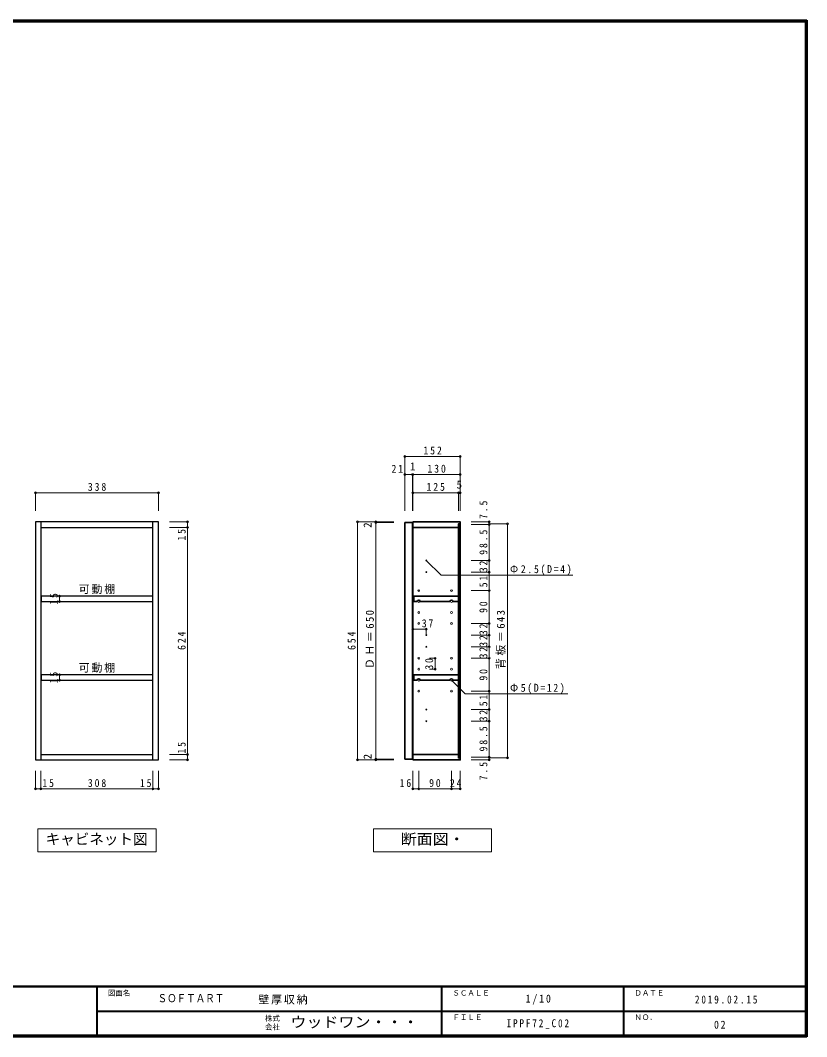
# Model space of a CAD drawing. Units: millimetres at full size, sheet at 1:10; some dimension numbers follow another scale. Extents: x -1961 to 1939, y -1432 to 1361.
# Drawn here: x -222 to 1939, y -1432 to 1361 of the extents above; entities that cross this region are included whole.
import ezdxf
from ezdxf.enums import TextEntityAlignment as Align

# ---------------------------------------------------------------- set-up
doc = ezdxf.new("R2010")
doc.units = ezdxf.units.MM
doc.header["$LTSCALE"] = 10
doc.header["$PDMODE"] = 32
doc.header["$PDSIZE"] = 5
for name, color, linetype, lineweight in [('0-1_本体', 2, 'Continuous', 35), ('0-2_扉', 7, 'Continuous', 9), ('0-4_棚', 2, 'Continuous', 35), ('0-5_ダボ', 7, 'Continuous', 18), ('0-A_文字', 7, 'Continuous', 18), ('0-B_寸法', 7, 'Continuous', 9), ('F-1_枠', 6, 'Continuous', 40)]:
    doc.layers.add(name, color=color, linetype=linetype, lineweight=lineweight)
doc.layers.add('F-A_文字', color=7, linetype='Continuous')
doc.styles.add('HG明朝B', font='')
doc.styles.add('ＭＳ ゴシック', font='')
doc.styles.get('HG明朝B').set_extended_font_data('HG明朝B')
doc.styles.get('ＭＳ ゴシック').set_extended_font_data('MS Gothic')

msp = doc.modelspace()

# ---------------------------------------------------------------- linework, layer by layer
at = {"layer": '0-1_本体', "color": 3, "lineweight": 25}
for p, q in [((-165.02, -17.33), (-165.02, -671.33)), ((142.98, -671.33), (142.98, -17.33)), ((-165.02, -32.33), (142.98, -32.33)), ((-165.02, -656.33), (142.98, -656.33)), ((-180.02, -671.33), (157.98, -671.33))]:
    msp.add_line(p, q, dxfattribs=at)
at = {"layer": '0-1_本体'}
for p, q in [((981.98, -32.33), (856.98, -32.33)), ((856.98, -656.33), (981.98, -656.33))]:
    msp.add_line(p, q, dxfattribs=at)
at = {"layer": '0-1_本体', "color": 3, "lineweight": 25}
msp.add_lwpolyline([(157.98, -671.33), (157.98, -17.33), (-180.02, -17.33), (-180.02, -671.33)], dxfattribs=at)
at = {"layer": '0-1_本体'}
msp.add_lwpolyline([(856.98, -671.33), (986.98, -671.33), (986.98, -17.33), (856.98, -17.33)], close=True, dxfattribs=at)
msp.add_lwpolyline([(986.98, -665.83), (981.98, -665.83), (981.98, -22.83), (986.98, -22.83)], dxfattribs=at)
at = {"layer": '0-2_扉', "color": 2, "lineweight": 35}
msp.add_lwpolyline([(834.98, -669.33), (855.98, -669.33), (855.98, -19.33), (834.98, -19.33)], close=True, dxfattribs=at)
at = {"layer": '0-4_棚'}
for p, q in [((859.98, -236.33), (868.98, -236.33)), ((876.98, -236.33), (958.98, -236.33)), ((966.98, -236.33), (981.98, -236.33)), ((859.98, -452.33), (868.98, -452.33)), ((876.98, -452.33), (958.98, -452.33)), ((966.98, -452.33), (981.98, -452.33))]:
    msp.add_line(p, q, dxfattribs=at)
at = {"layer": '0-4_棚', "color": 3, "lineweight": 25}
for points in [[(-164.52, -236.33), (142.48, -236.33), (142.48, -221.33), (-164.52, -221.33)], [(-164.52, -452.33), (142.48, -452.33), (142.48, -437.33), (-164.52, -437.33)]]:
    msp.add_lwpolyline(points, close=True, dxfattribs=at)
at = {"layer": '0-4_棚'}
for points in [[(981.98, -236.33), (981.98, -221.33), (859.98, -221.33), (859.98, -236.33)], [(981.98, -452.33), (981.98, -437.33), (859.98, -437.33), (859.98, -452.33)]]:
    msp.add_lwpolyline(points, dxfattribs=at)
for centre in [(872.98, -236.33), (962.98, -236.33), (872.98, -452.33), (962.98, -452.33)]:
    msp.add_arc(centre, 4, 0, 180, dxfattribs=at)
at = {"layer": '0-5_ダボ'}
for centre, radius in [((893.98, -123.33), 1.25), ((893.98, -155.33), 1.25), ((872.98, -206.33), 2.5), ((962.98, -206.33), 2.5), ((872.98, -236.33), 2.5), ((962.98, -236.33), 2.5), ((872.98, -266.33), 2.5), ((962.98, -266.33), 2.5), ((872.98, -296.33), 2.5), ((962.98, -296.33), 2.5), ((893.98, -328.33), 1.25), ((893.98, -360.33), 1.25), ((872.98, -392.33), 2.5), ((962.98, -392.33), 2.5), ((872.98, -422.33), 2.5), ((962.98, -422.33), 2.5), ((872.98, -452.33), 2.5), ((962.98, -452.33), 2.5), ((872.98, -482.33), 2.5), ((962.98, -482.33), 2.5), ((893.98, -533.33), 1.25), ((893.98, -565.33), 1.25)]:
    msp.add_circle(centre, radius, dxfattribs=at)
at = {"layer": '0-A_文字'}
for p, q in [((-173.52, -923.83), (-173.52, -861.33)), ((-173.52, -861.33), (151.48, -861.33)), ((151.48, -861.33), (151.48, -923.83)), ((748.48, -923.83), (748.48, -861.33)), ((748.48, -861.33), (1073.48, -861.33)), ((1073.48, -861.33), (1073.48, -923.83)), ((151.48, -923.83), (-173.52, -923.83)), ((1073.48, -923.83), (748.48, -923.83))]:
    msp.add_line(p, q, dxfattribs=at)
at = {"layer": '0-B_寸法', "color": 4}
for p, q in [((834.98, 162.67), (834.98, 12.67)), ((986.98, 162.67), (834.98, 162.67)), ((986.98, 162.67), (986.98, 12.67)), ((855.98, 112.67), (834.98, 112.67)), ((856.98, 112.67), (855.98, 112.67)), ((855.98, 112.67), (855.98, 12.67)), ((856.98, 112.67), (856.98, 12.67)), ((986.98, 112.67), (856.98, 112.67)), ((-180.02, 62.67), (157.98, 62.67)), ((-180.02, 62.67), (-180.02, 12.67)), ((157.98, 62.67), (157.98, 12.67)), ((981.98, 62.67), (856.98, 62.67)), ((986.98, 62.67), (981.98, 62.67)), ((981.98, 62.67), (981.98, 12.67)), ((237.98, -17.33), (187.98, -17.33)), ((237.98, -32.33), (237.98, -17.33)), ((704.98, -17.33), (804.98, -17.33)), ((704.98, -671.33), (704.98, -17.33)), ((754.98, -19.33), (754.98, -17.33)), ((754.98, -669.33), (754.98, -19.33)), ((754.98, -19.33), (804.98, -19.33)), ((1066.98, -17.33), (1016.98, -17.33)), ((1066.98, -24.83), (1016.98, -24.83)), ((1066.98, -17.33), (1066.98, -24.83)), ((1116.98, -22.83), (1066.98, -22.83)), ((1066.98, -24.83), (1066.98, -123.33)), ((1116.98, -22.83), (1116.98, -665.83)), ((237.98, -32.33), (187.98, -32.33)), ((237.98, -656.33), (237.98, -32.33)), ((893.98, -123.33), (934.64, -163.98)), ((1066.98, -123.33), (1016.98, -123.33)), ((1066.98, -123.33), (1066.98, -155.33)), ((934.64, -163.98), (1296.55, -163.98)), ((1066.98, -155.33), (1016.98, -155.33)), ((1066.98, -155.33), (1066.98, -206.33)), ((-113.46, -221.33), (-113.46, -236.33)), ((-113.46, -221.33), (-63.46, -221.33)), ((1066.98, -206.33), (1016.98, -206.33)), ((1066.98, -206.33), (1066.98, -296.33)), ((-113.46, -236.33), (-63.46, -236.33)), ((1066.98, -296.33), (1016.98, -296.33)), ((1066.98, -296.33), (1066.98, -328.33)), ((856.98, -312.33), (893.98, -312.33)), ((856.98, -312.33), (856.98, -328.33)), ((893.98, -312.33), (893.98, -328.33)), ((1066.98, -328.33), (1016.98, -328.33)), ((1066.98, -328.33), (1066.98, -360.33)), ((1066.98, -360.33), (1016.98, -360.33)), ((1066.98, -360.33), (1066.98, -392.33)), ((917.98, -392.33), (902.98, -392.33)), ((917.98, -392.33), (917.98, -422.33)), ((1066.98, -392.33), (1016.98, -392.33)), ((1066.98, -392.33), (1066.98, -482.33)), ((-113.46, -437.33), (-113.46, -452.33)), ((-113.46, -437.33), (-63.46, -437.33)), ((917.98, -422.33), (902.98, -422.33)), ((-113.46, -452.33), (-63.46, -452.33)), ((962.98, -452.33), (1000.88, -490.23)), ((1000.88, -490.23), (1283.16, -490.23)), ((1066.98, -482.33), (1016.98, -482.33)), ((1066.98, -482.33), (1066.98, -533.33)), ((1066.98, -533.33), (1016.98, -533.33)), ((1066.98, -533.33), (1066.98, -565.33)), ((1066.98, -565.33), (1016.98, -565.33)), ((1066.98, -565.33), (1066.98, -663.83)), ((237.98, -656.33), (187.98, -656.33)), ((237.98, -671.33), (237.98, -656.33)), ((754.98, -671.33), (754.98, -669.33)), ((754.98, -669.33), (804.98, -669.33)), ((1066.98, -663.83), (1016.98, -663.83)), ((1066.98, -663.83), (1066.98, -671.33)), ((1116.98, -665.83), (1066.98, -665.83)), ((237.98, -671.33), (187.98, -671.33)), ((704.98, -671.33), (804.98, -671.33)), ((1066.98, -671.33), (1016.98, -671.33)), ((-180.02, -751.33), (-180.02, -701.33)), ((-165.02, -751.33), (-165.02, -701.33)), ((142.98, -751.33), (142.98, -701.33)), ((157.98, -751.33), (157.98, -701.33)), ((856.98, -751.33), (856.98, -701.33)), ((872.98, -751.33), (872.98, -701.33)), ((962.98, -751.33), (962.98, -701.33)), ((986.98, -751.33), (986.98, -701.33)), ((-180.02, -751.33), (-165.02, -751.33)), ((-165.02, -751.33), (142.98, -751.33)), ((142.98, -751.33), (157.98, -751.33)), ((856.98, -751.33), (872.98, -751.33)), ((872.98, -751.33), (962.98, -751.33)), ((962.98, -751.33), (986.98, -751.33))]:
    msp.add_line(p, q, dxfattribs=at)
at = {"layer": '0-B_寸法'}
for p in [(834.98, 162.67), (986.98, 162.67), (834.98, 112.67), (855.98, 112.67), (856.98, 112.67), (986.98, 112.67), (-180.02, 62.67), (157.98, 62.67), (856.98, 62.67), (981.98, 62.67), (986.98, 62.67), (237.98, -17.33), (704.98, -17.33), (754.98, -17.33), (754.98, -19.33), (1066.98, -17.33), (1066.98, -24.83), (1116.98, -22.83), (237.98, -32.33), (1066.98, -123.33), (1066.98, -155.33), (-113.46, -221.33), (1066.98, -206.33), (-113.46, -236.33), (1066.98, -296.33), (856.98, -312.33), (893.98, -312.33), (1066.98, -328.33), (1066.98, -360.33), (917.98, -392.33), (1066.98, -392.33), (-113.46, -437.33), (917.98, -422.33), (-113.46, -452.33), (1066.98, -482.33), (1066.98, -533.33), (1066.98, -565.33), (237.98, -656.33), (237.98, -671.33), (704.98, -671.33), (754.98, -669.33), (754.98, -671.33), (1066.98, -663.83), (1066.98, -671.33), (1116.98, -665.83), (-180.02, -751.33), (-165.02, -751.33), (142.98, -751.33), (157.98, -751.33), (856.98, -751.33), (872.98, -751.33), (962.98, -751.33), (986.98, -751.33)]:
    msp.add_point(p, dxfattribs=at)
at = {"layer": 'F-1_枠'}
for p, q in [((-1961.02, 1361.15), (1938.98, 1361.15)), ((-1961.02, 1359.48), (1938.98, 1359.48)), ((-1961.02, 1357.81), (1938.98, 1357.81)), ((1935.65, 1361.15), (1935.65, -1432.19)), ((1937.32, 1361.15), (1937.32, -1432.19)), ((1938.98, 1361.15), (1938.98, -1432.19)), ((1938.98, -1293.85), (-1961.02, -1293.85)), ((1938.98, -1295.52), (-1961.02, -1295.52)), ((-11.02, -1295.52), (-11.02, -1428.85)), ((935.65, -1295.52), (935.65, -1428.85)), ((1435.65, -1295.52), (1435.65, -1428.85)), ((-11.02, -1362.19), (1935.65, -1362.19)), ((1938.98, -1428.85), (-1961.02, -1428.85)), ((1938.98, -1430.52), (-1961.02, -1430.52)), ((1938.98, -1432.19), (-1961.02, -1432.19))]:
    msp.add_line(p, q, dxfattribs=at)

# ---------------------------------------------------------------- texts
at = {"layer": '0-A_文字', "style": 'ＭＳ ゴシック'}
msp.add_text('キャビネット図', height=29.33, dxfattribs=at).set_placement((-152.02, -912.58), align=Align.BOTTOM_LEFT)
at = {"layer": '0-A_文字', "style": 'ＭＳ ゴシック', "width": 1.1}
msp.add_text('断面図・', height=29.33, dxfattribs=at).set_placement((823.48, -912.58), align=Align.BOTTOM_LEFT)
at = {"layer": '0-B_寸法', "style": 'ＭＳ ゴシック'}
for s, p in [('1', (848.98, 117.67)), ('5', (976.98, 67.67))]:
    msp.add_text(s, height=21.99, dxfattribs=at).set_placement(p, align=Align.BOTTOM_LEFT)
for p in [(749.98, -33.63), (749.98, -669.94)]:
    msp.add_text('2', height=21.99, rotation=90, dxfattribs=at).set_placement(p, align=Align.BOTTOM_LEFT)
at = {"layer": '0-B_寸法', "char_height": 21.99, "attachment_point": 7, "style": 'ＭＳ ゴシック'}
for s, insert in [('\\T1.38;\\W0.9;152', (885.98, 167.67)), ('\\T1.38;\\W0.9;130', (896.98, 117.67)), ('\\T1.36;\\W0.9;21', (798.19, 117.67)), ('\\T1.38;\\W0.9;338', (-36.02, 67.67)), ('\\T1.38;\\W0.9;125', (894.48, 67.67)), ('\\T1.34;\\W0.9;Ф2.5(D=4)', (1124.05, -163.98)), ('\\T1.17;可動棚', (-61.02, -215.83)), ('\\T1.36;\\W0.9;37', (881.44, -307.33)), ('\\T1.17;可動棚', (-61.02, -431.83)), ('\\T1.33;\\W0.9;Ф5(D=12)', (1124.16, -490.12)), ('\\T1.36;\\W0.9;15', (-160.98, -746.33)), ('\\T1.38;\\W0.9;308', (-36.02, -746.33)), ('\\T1.36;\\W0.9;15', (107.13, -746.33)), ('\\T1.36;\\W0.9;16', (820.62, -746.33)), ('\\T1.36;\\W0.9;90', (901.73, -746.33)), ('\\T1.36;\\W0.9;24', (958.73, -746.33))]:
    msp.add_mtext(s, dxfattribs=dict(at, insert=insert))
at = {"layer": '0-B_寸法', "char_height": 21.99, "attachment_point": 7, "rotation": 90, "style": 'ＭＳ ゴシック'}
for s, insert in [('\\T1.38;\\W0.9;7.5', (1061.98, -9.44)), ('\\T1.36;\\W0.9;15', (232.98, -68.65)), ('\\T1.38;\\W0.9;98.5', (1061.98, -107.83)), ('\\T1.36;\\W0.9;32', (1061.98, -155.58)), ('\\T1.36;\\W0.9;51', (1061.98, -197.08)), ('\\T1.36;\\W0.9;15', (-118.46, -245.08)), ('\\T1.36;\\W0.9;90', (1061.98, -267.58)), ('\\T1.23;ＤＨ＝650', (749.98, -421.83)), ('\\T1.23;背板＝643', (1111.98, -421.83)), ('\\T1.36;\\W0.9;32', (1061.98, -328.58)), ('\\T1.38;\\W0.9;624', (232.98, -369.33)), ('\\T1.38;\\W0.9;654', (699.98, -369.33)), ('\\T1.36;\\W0.9;32', (1061.98, -360.58)), ('\\T1.36;\\W0.9;32', (1061.98, -392.58)), ('\\T1.36;\\W0.9;30', (912.98, -423.58)), ('\\T1.36;\\W0.9;15', (-118.46, -461.08)), ('\\T1.36;\\W0.9;90', (1061.98, -453.58)), ('\\T1.36;\\W0.9;51', (1061.98, -524.08)), ('\\T1.36;\\W0.9;32', (1061.98, -565.58)), ('\\T1.38;\\W0.9;98.5', (1061.98, -648.33)), ('\\T1.36;\\W0.9;15', (232.98, -654.06)), ('\\T1.38;\\W0.9;7.5', (1061.98, -727.69))]:
    msp.add_mtext(s, dxfattribs=dict(at, insert=insert))
at = {"layer": 'F-A_文字', "style": 'ＭＳ ゴシック'}
for s, p in [('図面名', (18.98, -1323.85)), ('ＳＣＡＬＥ', (965.65, -1323.85)), ('ＤＡＴＥ', (1465.65, -1323.85)), ('株式', (450.65, -1393.52)), ('会社', (450.65, -1417.52)), ('ＦＩＬＥ', (965.65, -1390.52)), ('ＮＯ．', (1465.65, -1390.52))]:
    msp.add_text(s, height=14.66, dxfattribs=at).set_placement(p, align=Align.BOTTOM_LEFT)
at = {"layer": 'F-A_文字'}
for s, height, style, width, p in [('ＳＯＦＴＡＲＴ', 21.99, 'HG明朝B', 0.85, (155.65, -1344.12)), ('ウッドワン・・・', 29.33, 'ＭＳ ゴシック', 1.1, (520.65, -1415.52))]:
    msp.add_text(s, height=height, dxfattribs=dict(at, style=style, width=width)).set_placement(p, align=Align.BOTTOM_LEFT)
at = {"layer": 'F-A_文字', "char_height": 21.99, "attachment_point": 7, "style": 'ＭＳ ゴシック'}
for s, insert in [('\\T1.17;壁厚収納', (432.46, -1343.85)), ('\\T1.38;\\W0.9;1/10', (1166.9, -1343.85)), ('\\T1.39;\\W0.85;2019.02.15', (1631.9, -1341.35)), ('\\T1.39;\\W0.85;IPPF72_C02', (1114.4, -1410.52)), ('\\T1.36;\\W0.9;02', (1684.4, -1410.52))]:
    msp.add_mtext(s, dxfattribs=dict(at, insert=insert))

doc.saveas('drawing.dxf')
